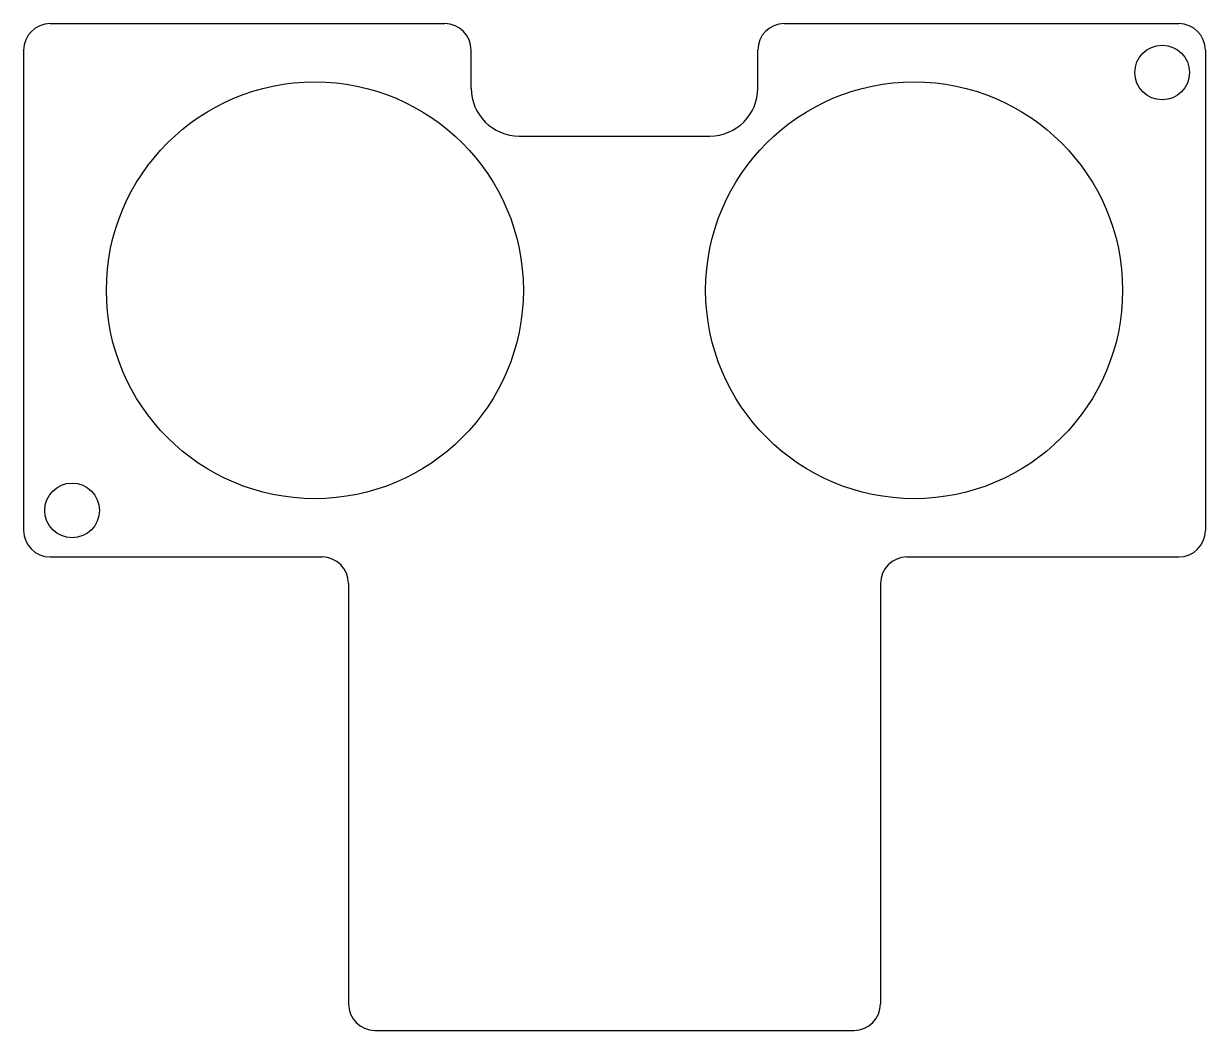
# Model space of a CAD drawing. Header units: inches. Extents: x -0.44 to 1.35, y -1.12 to 0.4.
import ezdxf

# ---------------------------------------------------------------- set-up
doc = ezdxf.new("R2010")
doc.units = ezdxf.units.IN
doc.header["$MEASUREMENT"] = 0

msp = doc.modelspace()

# ---------------------------------------------------------------- linework, layer by layer
at = {"color": 7, "linetype": 'Continuous', "lineweight": 25}
for p, q in [((-0.4001, 0.4031), (0.1962, 0.4031)), ((0.7093, 0.4031), (1.3056, 0.4031)), ((-0.4401, 0.3631), (-0.4401, -0.3631)), ((0.2362, 0.3056), (0.2362, 0.3631)), ((0.6693, 0.3056), (0.6693, 0.3631)), ((1.3456, 0.3631), (1.3456, -0.3631)), ((0.3087, 0.2331), (0.5968, 0.2331)), ((-0.4001, -0.4031), (0.0108, -0.4031)), ((0.8947, -0.4031), (1.3056, -0.4031)), ((0.0508, -0.4431), (0.0508, -1.0786)), ((0.8547, -0.4431), (0.8547, -1.0786)), ((0.0908, -1.1186), (0.8147, -1.1186))]:
    msp.add_line(p, q, dxfattribs=at)
for centre, radius in [((1.2803, 0.3291), 0.0413), ((0, 0), 0.315), ((0.9055, 0), 0.315), ((-0.3669, -0.3327), 0.0413)]:
    msp.add_circle(centre, radius, dxfattribs=at)
for centre, radius, start, end in [((-0.4001, 0.3631), 0.04, 90, 180), ((0.1962, 0.3631), 0.04, 0, 90), ((0.7093, 0.3631), 0.04, 90, 180), ((1.3056, 0.3631), 0.04, 0, 90), ((0.3087, 0.3056), 0.0725, 180, 270), ((0.5968, 0.3056), 0.0725, 270, 0), ((-0.4001, -0.3631), 0.04, 180, 270), ((1.3056, -0.3631), 0.04, 270, 0), ((0.0108, -0.4431), 0.04, 0, 90), ((0.8947, -0.4431), 0.04, 90, 180), ((0.0908, -1.0786), 0.04, 180, 270), ((0.8147, -1.0786), 0.04, 270, 0)]:
    msp.add_arc(centre, radius, start, end, dxfattribs=at)

doc.saveas('drawing.dxf')
